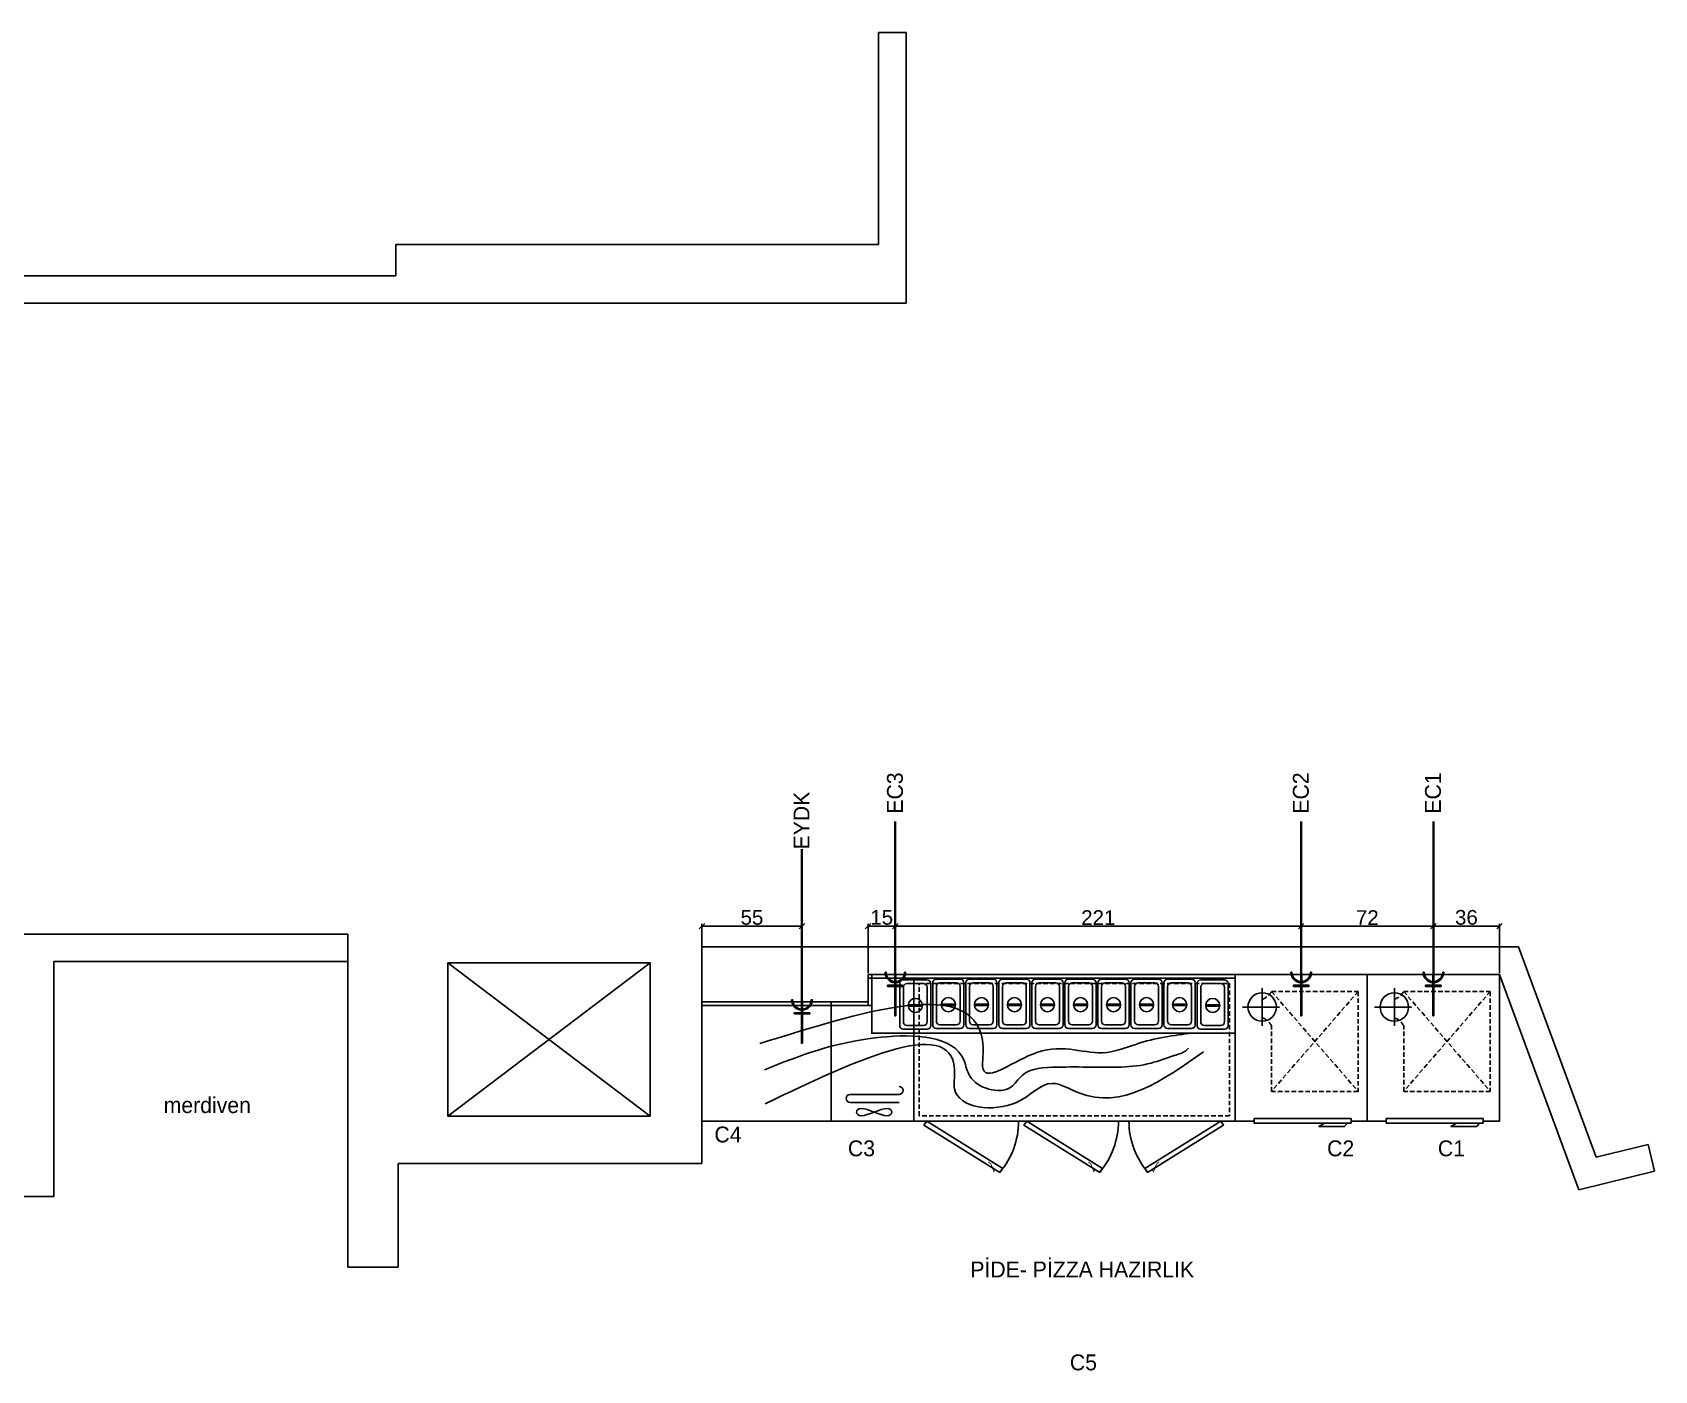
# Model space of a CAD drawing. Header units: millimetres. Extents: x 63882 to 85892, y -58394 to -53173.
# Drawn here: x 69931 to 70814, y -55140 to -54411 of the extents above; entities that cross this region are included whole.
import ezdxf
from ezdxf.enums import TextEntityAlignment as Align

# ---------------------------------------------------------------- set-up
doc = ezdxf.new("R2010")
doc.units = ezdxf.units.MM
doc.header["$LTSCALE"] = 5
doc.linetypes.add('DASHED', pattern=[0.75, 0.5, -0.25])
for name, color, linetype in [('002 Çizgi', 7, 'Continuous'), ('CIHAZ', 2, 'Continuous'), ('ELEKTRİK', 10, 'Continuous'), ('S2000-002 Çizgi', 7, 'Continuous')]:
    doc.layers.add(name, color=color, linetype=linetype)
doc.layers.add('ELK', color=1, linetype='Continuous', lineweight=35)
doc.styles.get("Standard").update_dxf_attribs({"font": 'arial.ttf'})
doc.styles.add('TAKSİM', font='GOTHIC.TTF', dxfattribs={"height": 20})
doc.dimstyles.new('OLCU50', dxfattribs={"dimtxt": 8, "dimasz": 3, "dimexe": 1.25, "dimexo": 0.625, "dimtad": 1, "dimdec": 0, "dimtxsty": 'Standard', "dimblk": 'OBLIQUE', "dimcen": 2.5, "dimclrd": 256, "dimclre": 251, "dimclrt": 25, "dimadec": 0, "dimazin": 0, "dimtfac": 1, "dimtdec": 0, "dimtmove": 0, "dimatfit": 3, "dimldrblk": 'OBLIQUE', "dimfxl": 1, "dimarcsym": 0})

# ---------------------------------------------------------------- blocks, each defined once
blk = doc.blocks.new('A$C734D7A9C')
at = {"layer": 'CIHAZ', "color": 1}
for p, q in [((14.73434160733086, 75.33280510509121), (14.73434160733086, 54.78449453509666)), ((24.09093759129246, 65.05864982009416), (3.98254780892421, 65.05864982009416))]:
    blk.add_line(p, q, dxfattribs=at)
at = {"layer": 'CIHAZ', "color": 5, "linetype": 'DASHED'}
for p, q in [((67.01333337806864, 73.52319254072427), (19.81749331795072, 19.14912746171831)), ((19.81749331795072, 73.52319254072427), (67.01333337806864, 19.14912746171831))]:
    blk.add_line(p, q, dxfattribs=at)
at = {"layer": 'CIHAZ', "color": 5}
for points in [[(63.2036042047821, 1.822615684356151), (10.36054258054537, 1.822615684356151), (10.36054258054537, 4.321519193160384), (63.2036042047821, 4.321519193160384)], [(61.2036042047821, 1.822615684356151), (48.59613318993252, 1.822615684356151), (45.59613318993252, 1.033711305353791e-05), (59.59613318993252, 1.033711305353791e-05)]]:
    blk.add_lwpolyline(points, close=True, dxfattribs=at)
at = {"layer": 'CIHAZ', "color": 1}
blk.add_circle((14.73434160733086, 65.05864982009416), 7.758035706010048, dxfattribs=at)
at = {"layer": 'S2000-002 Çizgi', "linetype": 'DASHED'}
for p, q in [((19.81749331795072, 73.52319254072427), (67.01333337806864, 73.52319254072427)), ((67.01333337806864, 73.52319254072427), (67.01333337806864, 19.14912746171831)), ((19.81749331795072, 19.14912746171831), (19.81749331795072, 54.91526100566261)), ((67.01333337806864, 19.14912746171831), (19.81749331795072, 19.14912746171831))]:
    blk.add_line(p, q, dxfattribs=at)
at = {"layer": 'S2000-002 Çizgi'}
blk.add_lwpolyline([(10.36054258054537, 2.813763639877379), (7.943577656988055e-06, 2.813763639877379), (7.943577656988055e-06, 82.81376363987738), (72.00000794357766, 82.81376363987738), (72.00000794357766, 2.813763639877379), (63.2036042047821, 2.813763639877379)], dxfattribs=at)
at = {"layer": 'S2000-002 Çizgi', "linetype": 'DASHED'}
for centre, radius, start, end in [((11.59976179990554, 78.08649049418409), 9.39972337437167, 291.2079427881586, 330.9566305499258), ((10.99553293062309, 49.88520040164167), 10.15522007421279, 29.69070431364409, 66.77515045050625)]:
    blk.add_arc(centre, radius, start, end, dxfattribs=at)
blk = doc.blocks.new('A$C01E77913')
at = {"layer": 'S2000-002 Çizgi'}
for points in [[(1.999996831329099, 26.79714285829232), (14.9999968313291, 26.79714285829414, -0.4142135623731128), (16.9999968313291, 24.79714285829414), (16.9999968313291, 2.000004429532964, -0.4142135623730951), (14.9999968313291, 4.4295329644e-06), (1.999996831329099, 4.4295347834e-06, -0.4142135623730774), (-3.1686709008e-06, 2.000004429534783), (-3.1686709008e-06, 24.79714285829232, -0.4142135623730951)], [(3.999996831329098, 24.79714285829141), (12.99999683132819, 24.79714285829232, -0.4142135623731679), (14.9999968313291, 22.79714285829232), (14.99999683132819, 4.000004429532964, -0.4142135623731362), (12.99999683132819, 2.000004429532964), (3.999996831329098, 2.000004429533873, -0.4142135623730466), (1.999996831329099, 4.000004429533873), (1.999996831329099, 22.79714285829141, -0.4142135623730541)]]:
    blk.add_lwpolyline(points, format="xyb", close=True, dxfattribs=at)
blk.add_lwpolyline([(4.713619910745819, 14.26656825662758), (12.2114784227283, 14.26656825662758), (12.2114784227283, 13.5171988007387), (4.713619910745819, 13.5171988007387)], close=True, dxfattribs=at)
blk.add_circle((8.462549166737062, 13.86656825662794), 3.823091046240757, dxfattribs=at)
blk = doc.blocks.new('A$C50025146')
at = {"layer": 'ELEKTRİK'}
for points in [[(16.0258407970905, 9.846670621633166), (16.5885051934838, 9.846670621633166), (16.5885051934838, 1.406704675742731), (16.0258407970905, 1.406704675742731)], [(6.940050297998823e-05, 5.345355450490388), (6.940050297998823e-05, 5.908019846885509), (22.50664525620232, 5.908019846885509), (22.50664525620232, 5.345355450490388)]]:
    blk.add_hatch(color=256, dxfattribs=at).paths.add_polyline_path(points)
h = blk.add_hatch(color=256, dxfattribs=at)
edge = h.paths.add_edge_path()
edge.add_line((23.70435837441619, 11.25333161261187), (23.70435837441619, 10.69066721622039))
edge.add_ellipse((23.70435837441619, 5.626687648689767), major_axis=(3.580774291992597, -3.580774291992606), ratio=0.9999999999999413, start_angle=134.9999999999983, end_angle=314.9999999999983)
edge.add_line((23.70435837441619, 0.5627080811555061), (23.70435837441619, 4.368476402305532e-05))
edge.add_ellipse((23.70435837441619, 5.626687648689767), major_axis=(3.978638102213783, 3.978638102213774), ratio=0.9999999999999128, start_angle=45.0000000000025, end_angle=225.0000000000025, ccw=False)
for points, elevation in [([(16.0258407970905, 1.406704675742731), (16.0258407970905, 9.846670621633166), (16.5885051934838, 9.846670621633166), (16.5885051934838, 1.406704675742731)], 4.791194770819646e-08), ([(6.940050297998823e-05, 5.908019846885509), (22.50664525620232, 5.908019846885509), (22.50664525620232, 5.345355450490388), (6.940050297998823e-05, 5.345355450490388)], 4.794507297291503e-08)]:
    blk.add_lwpolyline(points, close=True, dxfattribs=dict(at, elevation=elevation))
at = {"layer": 'ELEKTRİK', "elevation": 4.798666618537076e-08}
blk.add_lwpolyline([(23.70435837441437, 4.368476402305532e-05), (23.70435837441619, 0.5627080811555061, -0.9999999999999944), (23.70435837441619, 10.69066721622039), (23.70435837441619, 11.25333161261187, 0.9999999999999944)], format="xyb", close=True, dxfattribs=at)
blk = doc.blocks.new('_Oblique')
at = {"color": 0, "linetype": 'ByBlock', "lineweight": -2}
blk.add_line((-0.5, -0.5), (0.5, 0.5), dxfattribs=at)
blk = doc.blocks.new('*D117')
at = {"color": 251, "lineweight": -2, "ltscale": 5, "transparency": 16777216}
for p, q in [((70385.92913009353, -54923.37815163458), (70385.92913009353, -54896.41864533248)), ((70400.7988221406, -54922.18043851638), (70400.7988221406, -54896.41864533248))]:
    blk.add_line(p, q, dxfattribs=at)
at = {"lineweight": -2, "ltscale": 5, "transparency": 16777216}
blk.add_line((70385.92913009353, -54897.66864533248), (70400.7988221406, -54897.66864533248), dxfattribs=at)
at = {"layer": 'Defpoints', "color": 0, "ltscale": 5, "transparency": 16777216}
for p in [(70400.7988221406, -54897.66864533248), (70385.92913009353, -54924.00315163458), (70400.7988221406, -54922.80543851638)]:
    blk.add_point(p, dxfattribs=at)
at = {"lineweight": -2, "ltscale": 5, "transparency": 16777216, "xscale": 3, "yscale": 3, "zscale": 3, "rotation": 180}
blk.add_blockref('_Oblique', (70385.92913009353, -54897.66864533248), dxfattribs=at)
at = {"lineweight": -2, "ltscale": 5, "transparency": 16777216, "xscale": 3, "yscale": 3, "zscale": 3}
blk.add_blockref('_Oblique', (70400.7988221406, -54897.66864533248), dxfattribs=at)
at = {"color": 25, "ltscale": 5, "transparency": 16777216, "insert": (70393.36397611706, -54892.95906143071), "char_height": 8, "attachment_point": 5}
blk.add_mtext('15', dxfattribs=at)
blk = doc.blocks.new('*D118')
at = {"color": 251, "lineweight": -2, "ltscale": 5, "transparency": 16777216}
for p, q in [((70400.7988221406, -54922.18043851638), (70400.7988221406, -54896.41864533248)), ((70621.92913009351, -54908.37815163458), (70621.92913009351, -54896.41864533248))]:
    blk.add_line(p, q, dxfattribs=at)
at = {"lineweight": -2, "ltscale": 5, "transparency": 16777216}
blk.add_line((70400.7988221406, -54897.66864533248), (70621.92913009351, -54897.66864533248), dxfattribs=at)
at = {"layer": 'Defpoints', "color": 0, "ltscale": 5, "transparency": 16777216}
for p in [(70621.92913009351, -54897.66864533248), (70621.92913009351, -54909.00315163458), (70400.7988221406, -54922.80543851638)]:
    blk.add_point(p, dxfattribs=at)
at = {"lineweight": -2, "ltscale": 5, "transparency": 16777216, "xscale": 3, "yscale": 3, "zscale": 3, "rotation": 180}
blk.add_blockref('_Oblique', (70400.7988221406, -54897.66864533248), dxfattribs=at)
at = {"lineweight": -2, "ltscale": 5, "transparency": 16777216, "xscale": 3, "yscale": 3, "zscale": 3}
blk.add_blockref('_Oblique', (70621.92913009351, -54897.66864533248), dxfattribs=at)
at = {"color": 25, "ltscale": 5, "transparency": 16777216, "insert": (70511.36397611705, -54893.02727425472), "char_height": 8, "attachment_point": 5}
blk.add_mtext('221', dxfattribs=at)
blk = doc.blocks.new('*D119')
at = {"color": 251, "lineweight": -2, "ltscale": 5, "transparency": 16777216}
for p, q in [((70621.92913009351, -54908.37815163458), (70621.92913009351, -54896.41864533248)), ((70693.92913009351, -54908.37815163458), (70693.92913009351, -54896.41864533248))]:
    blk.add_line(p, q, dxfattribs=at)
at = {"lineweight": -2, "ltscale": 5, "transparency": 16777216}
blk.add_line((70621.92913009351, -54897.66864533248), (70693.92913009351, -54897.66864533248), dxfattribs=at)
at = {"layer": 'Defpoints', "color": 0, "ltscale": 5, "transparency": 16777216}
for p in [(70693.92913009351, -54897.66864533248), (70621.92913009351, -54909.00315163458), (70693.92913009351, -54909.00315163458)]:
    blk.add_point(p, dxfattribs=at)
at = {"lineweight": -2, "ltscale": 5, "transparency": 16777216, "xscale": 3, "yscale": 3, "zscale": 3, "rotation": 180}
blk.add_blockref('_Oblique', (70621.92913009351, -54897.66864533248), dxfattribs=at)
at = {"lineweight": -2, "ltscale": 5, "transparency": 16777216, "xscale": 3, "yscale": 3, "zscale": 3}
blk.add_blockref('_Oblique', (70693.92913009351, -54897.66864533248), dxfattribs=at)
at = {"color": 25, "ltscale": 5, "transparency": 16777216, "insert": (70657.92913009351, -54893.02727425472), "char_height": 8, "attachment_point": 5}
blk.add_mtext('72', dxfattribs=at)
blk = doc.blocks.new('*D120')
at = {"color": 251, "lineweight": -2, "ltscale": 5, "transparency": 16777216}
for p, q in [((70693.92913009351, -54908.37815163458), (70693.92913009351, -54896.41864533248)), ((70729.92913009353, -54923.37815163458), (70729.92913009353, -54896.41864533248))]:
    blk.add_line(p, q, dxfattribs=at)
at = {"lineweight": -2, "ltscale": 5, "transparency": 16777216}
blk.add_line((70693.92913009351, -54897.66864533248), (70729.92913009353, -54897.66864533248), dxfattribs=at)
at = {"layer": 'Defpoints', "color": 0, "ltscale": 5, "transparency": 16777216}
for p in [(70729.92913009353, -54897.66864533248), (70693.92913009351, -54909.00315163458), (70729.92913009353, -54924.00315163458)]:
    blk.add_point(p, dxfattribs=at)
at = {"lineweight": -2, "ltscale": 5, "transparency": 16777216, "xscale": 3, "yscale": 3, "zscale": 3, "rotation": 180}
blk.add_blockref('_Oblique', (70693.92913009351, -54897.66864533248), dxfattribs=at)
at = {"lineweight": -2, "ltscale": 5, "transparency": 16777216, "xscale": 3, "yscale": 3, "zscale": 3}
blk.add_blockref('_Oblique', (70729.92913009353, -54897.66864533248), dxfattribs=at)
at = {"color": 25, "ltscale": 5, "transparency": 16777216, "insert": (70711.92913009351, -54892.95633291775), "char_height": 8, "attachment_point": 5}
blk.add_mtext('36', dxfattribs=at)
blk = doc.blocks.new('*D129')
at = {"color": 251, "lineweight": -2, "ltscale": 5, "transparency": 16777216}
for p, q in [((70295.42913009353, -54940.37815163458), (70295.42913009353, -54896.41864533248)), ((70349.92913009353, -54932.11645894885), (70349.92913009353, -54896.41864533248))]:
    blk.add_line(p, q, dxfattribs=at)
at = {"lineweight": -2, "ltscale": 5, "transparency": 16777216}
blk.add_line((70295.42913009353, -54897.66864533248), (70349.92913009353, -54897.66864533248), dxfattribs=at)
at = {"layer": 'Defpoints', "color": 0, "ltscale": 5, "transparency": 16777216}
for p in [(70349.92913009353, -54897.66864533248), (70349.92913009353, -54932.74145894885), (70295.42913009353, -54941.00315163458)]:
    blk.add_point(p, dxfattribs=at)
at = {"lineweight": -2, "ltscale": 5, "transparency": 16777216, "xscale": 3, "yscale": 3, "zscale": 3, "rotation": 180}
blk.add_blockref('_Oblique', (70295.42913009353, -54897.66864533248), dxfattribs=at)
at = {"lineweight": -2, "ltscale": 5, "transparency": 16777216, "xscale": 3, "yscale": 3, "zscale": 3}
blk.add_blockref('_Oblique', (70349.92913009353, -54897.66864533248), dxfattribs=at)
at = {"color": 25, "ltscale": 5, "transparency": 16777216, "insert": (70322.67913009353, -54892.97543250847), "char_height": 8, "attachment_point": 5}
blk.add_mtext('55', dxfattribs=at)

msp = doc.modelspace()

# ---------------------------------------------------------------- linework, layer by layer
for p, q in [((70391.69010668408, -54526.44984068835), (70391.69010668408, -54410.94984068835)), ((70391.69010668408, -54410.94984068835), (70406.69010668408, -54410.94984068835)), ((70406.69010668408, -54558.44984068835), (70406.69010668408, -54410.94984068835)), ((70128.69010668408, -54543.44984068835), (70128.69010668408, -54526.44984068835)), ((70128.69010668408, -54526.44984068835), (70391.69010668408, -54526.44984068835)), ((69885.69010668408, -54543.44984068835), (70128.69010668408, -54543.44984068835)), ((69885.69010668408, -54558.44984068835), (70406.69010668408, -54558.44984068835)), ((70102.42913009353, -54902.00315163458), (69536.19010668408, -54902.00315163458)), ((70102.42913009353, -54902.00315163458), (69942.42913009353, -54902.00315163458)), ((70102.42913009353, -54917.00315163458), (70102.42913009353, -54902.00315163458)), ((70295.42913009353, -54939.00315163458), (70295.42913009353, -54909.00315163458)), ((70385.92913009353, -54909.00315163458), (70295.42913009353, -54909.00315163458)), ((70102.42913009353, -54917.00315163458), (69942.42913009353, -54917.00315163458)), ((69942.42913009353, -54917.00315163458), (69942.42913009353, -55045.00315163458)), ((70102.42913009353, -55083.50315163458), (70102.42913009353, -54917.00315163458)), ((70267.17395841947, -55001.18154534332), (70157.00891325457, -54917.67759801211)), ((70267.17395841947, -54917.67759801211), (70157.00891325457, -55001.18154534332)), ((70385.92913009353, -54939.00315163458), (70385.92913009353, -54924.00315163458)), ((70385.92913009353, -54939.00315163458), (70295.42913009353, -54939.00315163458)), ((70295.42913009353, -54939.00315163458), (70295.42913009353, -55027.00315163458)), ((70810.87785215346, -55016.66081319713), (70782.58778122204, -55023.55550514475)), ((70814.42960551372, -55031.23424958214), (70810.87785215346, -55016.66081319713)), ((70295.42913009353, -55027.00315163458), (70129.92913009353, -55027.00315163458)), ((70129.92913009353, -55027.00315163458), (70129.92913009353, -55083.50315163458)), ((70814.42960551372, -55031.23424958214), (70773.13820242287, -55041.29755076957)), ((69942.42913009353, -55045.00315163458), (69915.42913009353, -55045.00315163458)), ((70129.92913009353, -55083.50315163458), (70102.42913009353, -55083.50315163458))]:
    msp.add_line(p, q)
for points in [[(70782.58778122204, -55023.55550514475), (70740.3888274372, -54909.00315163458), (70385.92913009353, -54909.00315163458)], [(70773.13820242287, -55041.29755076957), (70729.92913009353, -54924.00315163458), (70385.92913009353, -54924.00315163458)]]:
    msp.add_lwpolyline(points)
for points in [[(70157.00891325457, -55001.18154534332), (70157.00891325457, -54917.67759801211), (70267.17395841947, -54917.67759801211), (70267.17395841947, -55001.18154534332)], [(70387.92913009353, -54941.00315163458), (70385.92913009353, -54941.00315163458), (70385.92913009353, -54926.00315163458), (70387.92913009353, -54926.00315163458)], [(70365.84567332712, -55004.00315163458), (70295.42913009353, -55004.00315163458), (70295.42913009353, -54939.00315163458), (70365.84567332712, -54939.00315163458)], [(70295.42913009353, -54941.00315163458), (70385.92913009353, -54941.00315163458), (70385.92913009353, -54939.00315163458), (70295.42913009353, -54939.00315163458)]]:
    msp.add_lwpolyline(points, close=True)
for points in [[(70326.90892012038, -54961.70335371244), (70448.61006642536, -54967.36764430795), (70448.61006642536, -54975.56318542962), (70477.96331596673, -54966.5050384222), (70515.94981081197, -54966.5050384222), (70534.0799492121, -54961.3287300731), (70564.72840105691, -54955.72123095357)], [(70568.61293042796, -54966.07362330689), (70500.84163153004, -54988.50361978506), (70486.16500675942, -54983.32753578083), (70466.73966605584, -54993.67970378931), (70433.06979386248, -54986.34699289825), (70433.06979386248, -54978.58264254704), (70329.80722102892, -54994.42990219854)]]:
    msp.add_spline(points, degree=3)
msp.add_open_spline([(70329.51738866113, -54975.89450712295), (70348.47036290707, -54968.35430125831), (70380.9972822633, -54955.41386959274), (70436.77109276934, -54957.17401195563), (70441.02201474017, -54984.77420354854), (70461.93587063263, -54990.9381519294), (70471.29738631177, -54974.85565165119), (70489.12307994641, -54974.37324612527), (70511.83256103151, -54974.38732913451), (70534.31457395537, -54975.20284244149), (70550.72033103614, -54968.56284210885), (70558.08772636557, -54966.69524594322), (70560.14541013354, -54964.53018799012), (70560.44778816857, -54964.23950551965)], degree=3, knots=[0, 0, 0, 0, 65.75892695981514, 112.8548631163986, 121.9512657477612, 145.023643645327, 153.8051850936063, 173.4088417384867, 191.9570654078946, 224.7043643649739, 237.9413063999671, 245.4046068587785, 246.6380647016566, 246.6380647016566, 246.6380647016566, 246.6380647016566])
at = {"layer": '002 Çizgi', "color": 7}
msp.add_line((70385.92913009353, -54926.00315163458), (70585.92913009351, -54926.00315163458), dxfattribs=at)
for points in [[(70385.92913009353, -54924.00315163458), (70585.92913009351, -54924.00315163458), (70585.9291300935, -55004.00315163458), (70365.84567332712, -55004.00315163458), (70365.84567332712, -54939.00315163458)], [(70410.84567332712, -54926.00315163458), (70410.84567332712, -55004.00315163458)]]:
    msp.add_lwpolyline(points, dxfattribs=at)
for points in [[(70585.92913009351, -54956.00315163458), (70387.92913009353, -54956.00315163457), (70387.92913009353, -54924.00315163457), (70585.92913009351, -54924.00315163458)], [(70382.2856586261, -55000.97701291911), (70383.74265354533, -55000.80498318579), (70385.44475041358, -55000.35145025251), (70387.31024858118, -54999.71024851924), (70389.25744739846, -54998.97521238597), (70391.20464621573, -54998.24017625271), (70393.07014438334, -54997.59897451943), (70394.77224125159, -54997.14544158614), (70396.22923617081, -54996.97341185282), (70397.37304526627, -54997.14544158614), (70398.19005176301, -54997.59897451942), (70398.68025566106, -54998.24017625269), (70398.84365696042, -54998.97521238596), (70398.68025566106, -54999.71024851922), (70398.19005176301, -55000.3514502525), (70397.37304526627, -55000.80498318579), (70396.22923617081, -55000.97701291911), (70394.77224125159, -55000.80498318579), (70393.07014438334, -55000.35145025251), (70391.20464621573, -54999.71024851924), (70389.25744739846, -54998.97521238597), (70387.31024858118, -54998.24017625271), (70385.44475041358, -54997.59897451943), (70383.74265354533, -54997.14544158614), (70382.2856586261, -54996.97341185282), (70381.14184953064, -54997.14544158614), (70380.3248430339, -54997.59897451942), (70379.83463913585, -54998.24017625269), (70379.67123783649, -54998.97521238596), (70379.83463913585, -54999.71024851922), (70380.3248430339, -55000.3514502525), (70381.14184953064, -55000.80498318579)], [(70457.75690777466, -55031.81870813298), (70416.41182825356, -55006.04978045249), (70417.95796391439, -55004.00315163458), (70459.30304343549, -55029.77207931507)], [(70512.15055559314, -55031.81870813298), (70470.80547607204, -55006.04978045249), (70472.35161173287, -55004.00315163458), (70513.69669125396, -55029.77207931507)], [(70538.26502409644, -55031.81870813298), (70579.61010361754, -55006.04978045249), (70578.06396795671, -55004.00315163458), (70536.71888843561, -55029.77207931507)]]:
    msp.add_lwpolyline(points, close=True, dxfattribs=at)
at = {"layer": '002 Çizgi', "color": 7, "linetype": 'DASHED'}
msp.add_lwpolyline([(70413.84567332712, -54929.00315163458), (70582.92913009351, -54929.00315163458), (70582.9291300935, -55001.00315163458), (70413.84567332712, -55001.00315163458)], close=True, dxfattribs=at)
at = {"layer": '002 Çizgi', "color": 7}
for points in [[(70376.17700853138, -54989.32148337651), (70402.84880695071, -54989.32148337651, 1), (70402.84880695071, -54984.97567938505)], [(70402.84880695071, -54993.66728736797), (70376.17700853138, -54993.66728736797, -1), (70376.17700853138, -54989.32148337651)]]:
    msp.add_lwpolyline(points, format="xyb", dxfattribs=at)
at = {"layer": '002 Çizgi', "color": 7, "const_width": 0.4275}
for points in [[(70455.51249755794, -55030.12315755574), (70454.51617945262, -55031.44198965943), (70452.90044278145, -55027.1850329762), (70451.45760741178, -55026.09503600254)], [(70509.90614537642, -55030.12315755574), (70508.9098272711, -55031.44198965943), (70507.29409059993, -55027.1850329762), (70505.85125523026, -55026.09503600254)], [(70540.50943431316, -55030.12315755574), (70541.50575241848, -55031.44198965943), (70543.12148908965, -55027.1850329762), (70544.56432445932, -55026.09503600254)]]:
    msp.add_lwpolyline(points, dxfattribs=at)
at = {"layer": '002 Çizgi', "color": 7}
for centre, start, end in [((70425.19256313694, -55004.00315163458), 319.4907873359302, 0), ((70479.58621095541, -55004.00315163458), 319.4907873359302, 0), ((70570.82936873416, -55004.00315163458), 180, 220.5092126640698)]:
    msp.add_arc(centre, 42.74999999999999, start, end, dxfattribs=at)
at = {"layer": 'ELK', "color": 1}
for p, q in [((70400.79882214061, -54840.75050525238), (70400.79882214058, -54924.00315163458)), ((70621.92913009354, -54840.75050525238), (70621.92913009351, -54924.00315163458)), ((70693.92913009354, -54840.75050525238), (70693.92913009351, -54924.00315163458)), ((70349.92913009356, -54855.75050525238), (70349.92913009353, -54939.00315163458))]:
    msp.add_line(p, q, dxfattribs=at)

# ---------------------------------------------------------------- block references
at = {"layer": '002 Çizgi', "color": 7, "rotation": 180}
for p in [(70420.16037454578, -54926.99930173678), (70438.16037454578, -54926.60457799066), (70456.16037454578, -54926.60457799066), (70474.16037454578, -54926.60457799066), (70492.16037454577, -54926.60457799066), (70510.16037454577, -54926.60457799066), (70528.16037454577, -54926.60457799066), (70546.16037454577, -54926.60457799066), (70564.16037454577, -54926.60457799066), (70582.16037454577, -54927.00314720504)]:
    msp.add_blockref('A$C01E77913', p, dxfattribs=at)
at = {"layer": 'ELEKTRİK', "xscale": -1, "rotation": 270}
for p in [(70395.1721344919, -54946.50979689079, -4.794507297291816e-08), (70616.30244244484, -54946.50979689079, -4.794507297291816e-08), (70688.30244244484, -54946.50979689079, -4.794507297291816e-08), (70344.30244244485, -54961.50979689079, -4.794507297291816e-08)]:
    msp.add_blockref('A$C50025146', p, dxfattribs=at)
at = {"layer": 'S2000-002 Çizgi'}
for p in [(70585.92912214993, -55006.81691527445), (70657.92912214994, -55006.81691527445)]:
    msp.add_blockref('A$C734D7A9C', p, dxfattribs=at)

# ---------------------------------------------------------------- texts
at = {"style": 'TAKSİM'}
for s, p in [('merdiven', (70025.9504081167, -54999.48960786303)), ('C4', (70309.63225393652, -55015.49111423176)), ('C3', (70382.35469803234, -55023.04340463084)), ('C2', (70643.41509513266, -55023.0434046308)), ('C1', (70703.75443123875, -55023.04340463084)), ('PİDE- PİZZA HAZIRLIK', (70502.63251360496, -55089.0049164766)), ('C5', (70503.26274378637, -55139.61639393896))]:
    msp.add_text(s, height=8.64, dxfattribs=at).set_placement(p, align=Align.CENTER)
at = {"layer": 'ELK', "color": 1, "style": 'TAKSİM'}
for s, p in [('EC3', (70404.89225587508, -54825.19365020919)), ('EC2', (70626.02256382801, -54825.19365020919)), ('EC1', (70698.02256382801, -54825.19365020919)), ('EYDK', (70354.02256382802, -54840.19365020919))]:
    msp.add_text(s, height=8.64, rotation=90, dxfattribs=at).set_placement(p, align=Align.CENTER)

# ---------------------------------------------------------------- dimensions: what is measured, and where the dimension line sits
at = {"ltscale": 5}
for base, p1, p2, picture, middle in [((70349.92913009353, -54897.66864533248), (70295.42913009353, -54941.00315163458), (70349.92913009353, -54932.74145894885), '*D129', (70322.67913009353, -54892.97543250847)), ((70400.7988221406, -54897.66864533248), (70385.92913009353, -54924.00315163458), (70400.7988221406, -54922.80543851638), '*D117', (70393.36397611706, -54892.95906143071))]:
    dim = msp.add_linear_dim(base=base, p1=p1, p2=p2, dimstyle='OLCU50', dxfattribs=at)
    dim.commit()
    dim.dimension.update_dxf_attribs({"geometry": picture, "text_midpoint": middle})
for base, p1, p2, picture, middle in [((70621.92913009351, -54897.66864533248), (70400.7988221406, -54922.80543851638), (70621.92913009351, -54909.00315163458), '*D118', (70511.36397611705, -54893.02727425472)), ((70693.92913009351, -54897.66864533248), (70621.92913009351, -54909.00315163458), (70693.92913009351, -54909.00315163458), '*D119', (70657.92913009351, -54893.02727425472)), ((70729.92913009353, -54897.66864533248), (70693.92913009351, -54909.00315163458), (70729.92913009353, -54924.00315163458), '*D120', (70711.92913009351, -54892.95633291775))]:
    dim = msp.add_linear_dim(base=base, p1=p1, p2=p2, dimstyle='OLCU50', override={"dimtmove": 1}, dxfattribs=at)
    dim.commit()
    dim.dimension.update_dxf_attribs({"geometry": picture, "text_midpoint": middle})

doc.saveas('drawing.dxf')
